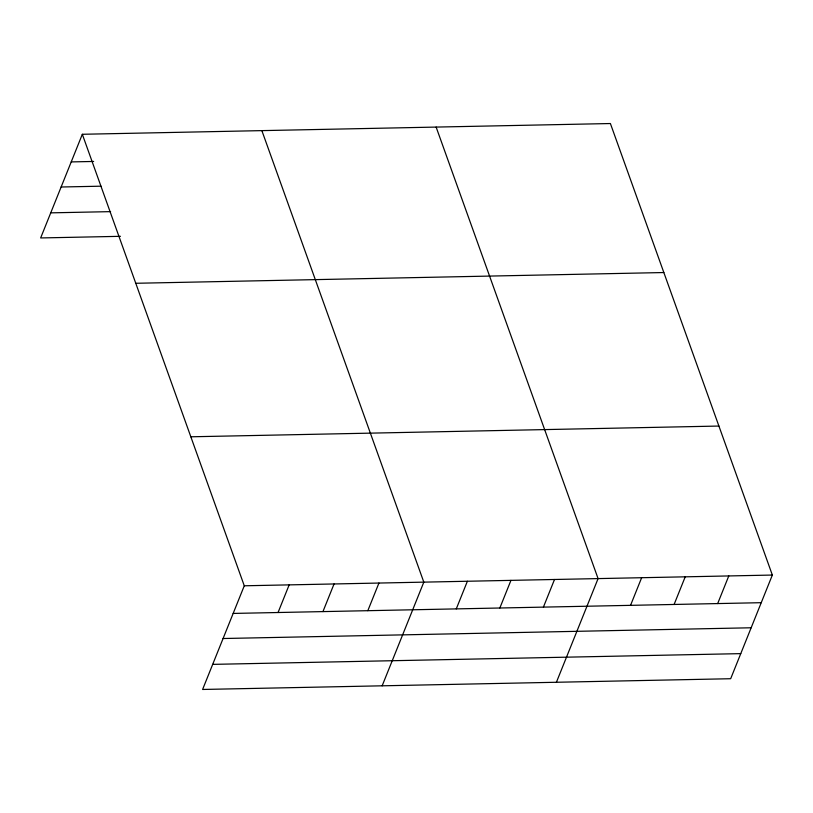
<?xml version="1.0" encoding="UTF-8"?>
<svg xmlns="http://www.w3.org/2000/svg" width="813" height="813" viewBox="0 0 813 813"><rect width="100%" height="100%" fill="white"/><g stroke="black" fill="none" stroke-linecap="round" stroke-linejoin="round"><path stroke-width="1.22" d="M82.326 134.277L244.276 585.787L202.6 689.465L730.674 678.723L772.35 575.055L610.4 123.535L82.326 134.277L40.65 237.945L120.446 236.319M278.056 612.514L289.164 584.882M322.944 611.6L334.052 583.968M367.822 610.685L378.939 583.053M382.151 685.816L423.817 582.138L261.867 130.629M456.276 608.886L467.384 581.254M499.843 608.002L510.95 580.37M543.409 607.118L554.517 579.486M556.407 682.27L598.083 578.602L436.134 127.082M630.542 605.35L641.65 577.708M674.109 604.455L685.217 576.824M717.676 603.571L728.783 575.939M71.219 161.909L93.658 161.452M61.127 187L101.025 186.187M50.741 212.854L110.588 211.634M135.771 283.28L663.845 272.538M190.831 436.794L718.905 426.053M244.276 585.787L772.35 575.055M233.168 613.429L761.242 602.687M223.077 638.52L751.151 627.778M212.691 664.373L740.765 653.632"/></g></svg>
